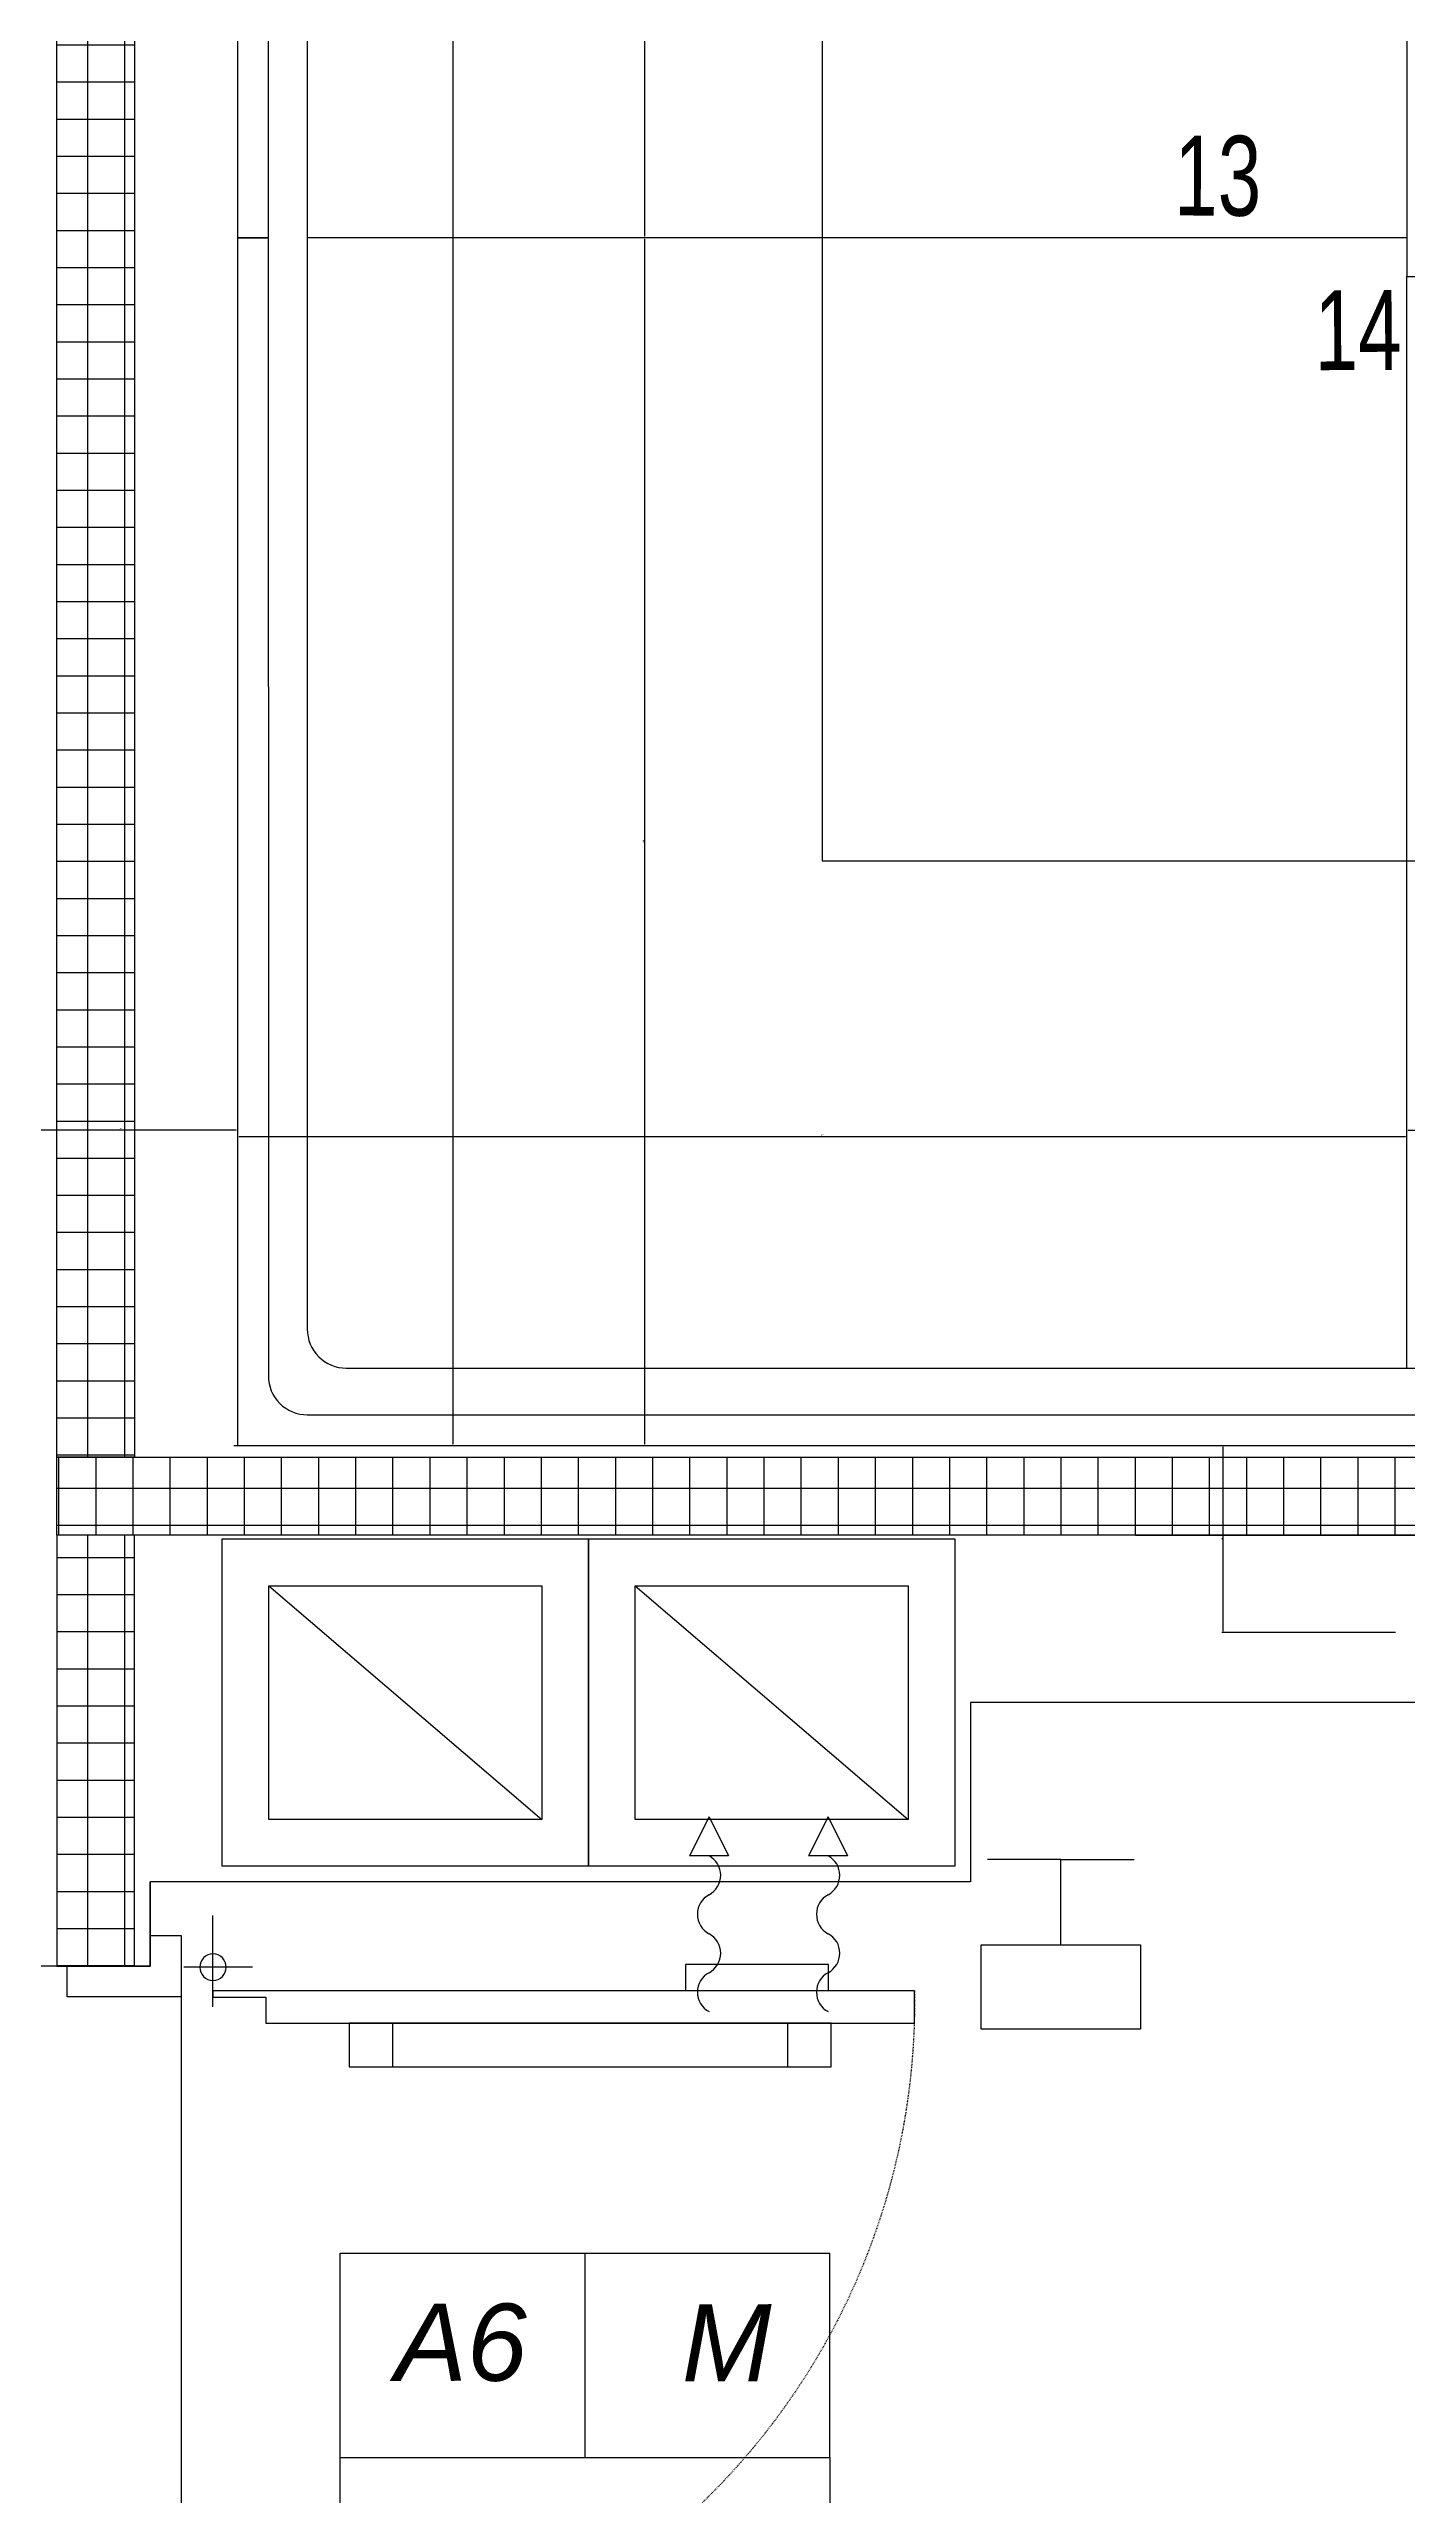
# Model space of a CAD drawing. Header units: millimetres. Extents: x -3782782348 to 131293, y -36553 to 57271.
# Drawn here: x 92375.6 to 92549.8, y -18561.8 to -18247.8 of the extents above; entities that cross this region are included whole.
import ezdxf

# ---------------------------------------------------------------- set-up
doc = ezdxf.new("R2010")
doc.units = ezdxf.units.MM
doc.header["$LTSCALE"] = 0.01
doc.linetypes.add('ACAD_ISO03W100', pattern=[30, 12, -18])
doc.layers.get('Defpoints').update_dxf_attribs({"color": 253})
for name, color, linetype in [('MR_MURATURA REI 90', 255, 'Continuous'), ('X_cavedi', 1, 'Continuous'), ('X_MURI', 8, 'Continuous'), ('X_Numerazione camere', 8, 'Continuous'), ('X_Porte interne', 8, 'Continuous'), ('X_quote 1', 253, 'Continuous'), ('X_Serramenti Int', 8, 'Continuous'), ('X_SIGLE ABACO', 1, 'Continuous'), ('X_TESTI', 253, 'Continuous')]:
    doc.layers.add(name, color=color, linetype=linetype)
doc.layers.add('VVF-SIMBOLI', color=7, linetype='Continuous', true_color=0xe60000)
doc.layers.add('X_SCALE', color=1, linetype='Continuous', lineweight=25)
doc.styles.add('nomi', font='arial.ttf')
doc.styles.add('QUOTE', font='simplex.shx', dxfattribs={"width": 0.7})
doc.styles.get("Standard").update_dxf_attribs({"font": 'arial.ttf'})
doc.dimstyles.get("Standard").update_dxf_attribs({"dimscale": 0, "dimtxt": 0.18, "dimasz": 0.18, "dimexe": 0.18, "dimexo": 0.0625, "dimgap": 0.09, "dimtad": 1, "dimdec": 0, "dimzin": 0, "dimdsep": 46, "dimtxsty": 'Standard', "dimcen": 0.09, "dimclrd": 256, "dimclre": 256, "dimclrt": 5, "dimadec": 0, "dimazin": 0, "dimtfac": 1, "dimtdec": 0, "dimtix": 1, "dimtofl": 0, "dimtmove": 2, "dimatfit": 3, "dimfxl": 1, "dimtolj": 1, "dimtzin": 0, "dimarcsym": 0})

# ---------------------------------------------------------------- blocks, each defined once
blk = doc.blocks.new('*D150')
at = {"layer": 'Defpoints', "color": 0, "transparency": 16777216}
for p in [(92422.7, -18027.06, 0), (92417.45, -18427.06, 0), (92427.38, -18427.06, 0)]:
    blk.add_point(p, dxfattribs=at)
at = {"layer": 'X_quote 1', "lineweight": -2, "transparency": 16777216}
blk.add_line((92427.38, -18027.24, 0), (92427.38, -18426.88, 0), dxfattribs=at)
at = {"layer": 'X_quote 1', "transparency": 16777216}
for points in [[(92427.35, -18027.24, 0), (92427.41, -18027.24, 0), (92427.38, -18027.06, 0)], [(92427.35, -18426.88, 0), (92427.41, -18426.88, 0), (92427.38, -18427.06, 0)]]:
    blk.add_solid(points, dxfattribs=at)
at = {"layer": 'X_quote 1', "color": 5, "transparency": 16777216, "insert": (92427.19, -18227.06, 0), "char_height": 0.18, "attachment_point": 5, "rotation": 90}
blk.add_mtext('\\A1;400', dxfattribs=at)
blk = doc.blocks.new('*D151')
at = {"layer": 'Defpoints', "color": 0, "transparency": 16777216}
for p in [(92399.78, -18353.22, 0), (92549.78, -18353.22, 0), (92549.78, -18387.42, 0)]:
    blk.add_point(p, dxfattribs=at)
at = {"layer": 'X_quote 1', "lineweight": -2, "transparency": 16777216}
blk.add_line((92399.96, -18387.42, 0), (92549.6, -18387.42, 0), dxfattribs=at)
at = {"layer": 'X_quote 1', "transparency": 16777216}
for points in [[(92399.96, -18387.39, 0), (92399.96, -18387.45, 0), (92399.78, -18387.42, 0)], [(92549.6, -18387.39, 0), (92549.6, -18387.45, 0), (92549.78, -18387.42, 0)]]:
    blk.add_solid(points, dxfattribs=at)
at = {"layer": 'X_quote 1', "color": 5, "transparency": 16777216, "insert": (92474.78, -18387.23, 0), "char_height": 0.18, "attachment_point": 5}
blk.add_mtext('\\A1;150', dxfattribs=at)
blk = doc.blocks.new('*D291')
at = {"layer": 'Defpoints', "color": 0, "transparency": 16777216}
for p in [(92549.78, -18352.03, 0), (92819.78, -18352.03, 0), (92819.78, -18386.6, 0)]:
    blk.add_point(p, dxfattribs=at)
at = {"layer": 'X_quote 1', "lineweight": -2, "transparency": 16777216}
blk.add_line((92549.96, -18386.6, 0), (92819.6, -18386.6, 0), dxfattribs=at)
at = {"layer": 'X_quote 1', "transparency": 16777216}
for points in [[(92549.96, -18386.57, 0), (92549.96, -18386.63, 0), (92549.78, -18386.6, 0)], [(92819.6, -18386.57, 0), (92819.6, -18386.63, 0), (92819.78, -18386.6, 0)]]:
    blk.add_solid(points, dxfattribs=at)
at = {"layer": 'X_quote 1', "color": 5, "transparency": 16777216, "insert": (92684.78, -18386.42, 0), "char_height": 0.18, "attachment_point": 5}
blk.add_mtext('\\A1;270', dxfattribs=at)
blk = doc.blocks.new('*D344')
at = {"layer": 'Defpoints', "color": 0, "transparency": 16777216}
for p in [(92369.78, -18386.6, 0), (92369.78, -18386.6, 0), (92399.78, -18386.6, 0)]:
    blk.add_point(p, dxfattribs=at)
at = {"layer": 'X_quote 1', "lineweight": -2, "transparency": 16777216}
blk.add_line((92399.6, -18386.6, 0), (92369.96, -18386.6, 0), dxfattribs=at)
at = {"layer": 'X_quote 1', "transparency": 16777216}
for points in [[(92369.96, -18386.57, 0), (92369.96, -18386.63, 0), (92369.78, -18386.6, 0)], [(92399.6, -18386.57, 0), (92399.6, -18386.63, 0), (92399.78, -18386.6, 0)]]:
    blk.add_solid(points, dxfattribs=at)
at = {"layer": 'X_quote 1', "color": 5, "transparency": 16777216, "insert": (92384.78, -18386.42, 0), "char_height": 0.18, "attachment_point": 5}
blk.add_mtext('\\A1;30', dxfattribs=at)
blk = doc.blocks.new('*D187')
at = {"layer": 'Defpoints', "color": 0, "transparency": 16777216}
for p in [(92465.2, -18182.06, 0), (92451.99, -18272.06, 0), (92451.99, -18272.06, 0)]:
    blk.add_point(p, dxfattribs=at)
at = {"layer": 'X_quote 1', "lineweight": -2, "transparency": 16777216}
blk.add_line((92451.99, -18182.24, 0), (92451.99, -18271.88, 0), dxfattribs=at)
at = {"layer": 'X_quote 1', "transparency": 16777216}
for points in [[(92451.96, -18182.24, 0), (92452.02, -18182.24, 0), (92451.99, -18182.06, 0)], [(92451.96, -18271.88, 0), (92452.02, -18271.88, 0), (92451.99, -18272.06, 0)]]:
    blk.add_solid(points, dxfattribs=at)
at = {"layer": 'X_quote 1', "color": 5, "transparency": 16777216, "insert": (92451.81, -18227.06, 0), "char_height": 0.18, "attachment_point": 5, "rotation": 90}
blk.add_mtext('\\A1;90', dxfattribs=at)
blk = doc.blocks.new('*D188')
at = {"layer": 'Defpoints', "color": 0, "transparency": 16777216}
for p in [(92451.99, -18272.06, 0), (92451.99, -18427.06, 0), (92451.99, -18427.06, 0)]:
    blk.add_point(p, dxfattribs=at)
at = {"layer": 'X_quote 1', "lineweight": -2, "transparency": 16777216}
blk.add_line((92451.99, -18272.24, 0), (92451.99, -18426.88, 0), dxfattribs=at)
at = {"layer": 'X_quote 1', "transparency": 16777216}
for points in [[(92451.96, -18272.24, 0), (92452.02, -18272.24, 0), (92451.99, -18272.06, 0)], [(92451.96, -18426.88, 0), (92452.02, -18426.88, 0), (92451.99, -18427.06, 0)]]:
    blk.add_solid(points, dxfattribs=at)
at = {"layer": 'X_quote 1', "color": 5, "transparency": 16777216, "insert": (92451.81, -18349.56, 0), "char_height": 0.18, "attachment_point": 5, "rotation": 90}
blk.add_mtext('\\A1;155', dxfattribs=at)
blk = doc.blocks.new('porta 180 specc')
for p, q in [((-4.07, 88.76), (-4.07, 100.46)), ((0, 97.9), (0, 90.03)), ((3.98, 97.9), (0, 97.9)), ((-83.02, 90.79), (-83.02, 94.18)), ((-83.02, 94.18), (-64.68, 94.18)), ((-64.68, 94.18), (-64.68, 90.79)), ((-9.14, 93.84), (-0.32, 93.84)), ((14.62, 93.97), (3.98, 93.97)), ((14.62, 90.03), (14.62, 93.97)), ((-94.07, 90.01), (-94.07, 90.79)), ((-94.07, 90.79), (-4.07, 90.79)), ((-94.07, 86.65), (-94.07, 90.01)), ((-94.07, 90.01), (-94.07, 90.01)), ((-4.07, 90.01), (-10.85, 90.01)), ((-10.85, 90.01), (-10.85, 86.65)), ((-4.07, 90.79), (-4.07, 90.01)), ((0, 90.03), (14.62, 90.03)), ((0, 89.97), (0, -89.97)), ((-10.85, 86.65), (-94.07, 86.65)), ((-83.4, 81.03), (-83.4, 86.65)), ((-83.4, 86.65), (-77.77, 86.65)), ((-83.4, 81.03), (-83.4, 86.65)), ((-83.4, 86.65), (-21.52, 86.65)), ((-77.77, 86.65), (-77.77, 81.03)), ((-27.15, 81.03), (-27.15, 86.65)), ((-27.15, 86.65), (-21.52, 86.65)), ((-21.52, 86.65), (-21.52, 81.03)), ((-21.52, 86.65), (-21.52, 81.03)), ((-77.77, 81.03), (-83.4, 81.03)), ((-21.52, 81.03), (-83.4, 81.03)), ((-21.52, 81.03), (-27.15, 81.03)), ((71.32, 0), (-117.31, 0)), ((-77.77, -80.97), (-83.4, -80.97)), ((-83.4, -80.97), (-83.4, -86.6)), ((-21.52, -80.97), (-83.4, -80.97)), ((-83.4, -80.97), (-83.4, -86.6)), ((-77.77, -86.6), (-77.77, -80.97)), ((-21.52, -80.97), (-27.15, -80.97)), ((-27.15, -80.97), (-27.15, -86.6)), ((-21.52, -80.97), (-21.52, -86.6)), ((-10.85, -86.6), (-94.07, -86.6)), ((-94.07, -86.6), (-94.07, -89.96)), ((-83.4, -86.6), (-77.77, -86.6)), ((-83.4, -86.6), (-21.52, -86.6)), ((-27.15, -86.6), (-21.52, -86.6)), ((-10.85, -89.96), (-10.85, -86.6)), ((-94.07, -89.96), (-94.07, -89.96)), ((-94.07, -89.96), (-94.07, -90.74)), ((-94.07, -90.74), (-4.07, -90.74)), ((-83.02, -90.74), (-83.02, -94.13)), ((-64.68, -94.13), (-64.68, -90.74)), ((-4.07, -89.96), (-10.85, -89.96)), ((0, -97.85), (0, -89.97)), ((0, -89.97), (14.62, -89.97)), ((14.62, -89.97), (14.62, -93.91)), ((-83.02, -94.13), (-64.68, -94.13)), ((-9.14, -93.78), (1.01, -93.78)), ((14.62, -93.91), (3.98, -93.91)), ((3.98, -97.85), (0, -97.85))]:
    blk.add_line(p, q)
blk.add_lwpolyline([(-4.07, -90.74), (-4.07, -89.96)])
for centre in [(-4.07, 93.84), (-4.07, -93.78)]:
    blk.add_circle(centre, 1.7)
at = {"linetype": 'ACAD_ISO03W100', "ltscale": 0.5}
for centre, start, end in [((-4.66, 89.37), 179.0905, 272.3307), ((-4.66, -89.32), 87.6693, 180.9095)]:
    blk.add_arc(centre, 89.42, start, end, dxfattribs=at)
blk = doc.blocks.new('*D143')
at = {"layer": 'Defpoints', "color": 0, "transparency": 16777216}
for p in [(92526.22, -18427.06, 0), (92526.22, -18427.06, 0), (92548.37, -18451.06, 0)]:
    blk.add_point(p, dxfattribs=at)
at = {"layer": 'X_quote 1', "lineweight": -2, "transparency": 16777216}
for p, q in [((92526.22, -18450.88, 0), (92526.22, -18427.24, 0)), ((92526.28, -18427.06, 0), (92526.4, -18427.06, 0)), ((92548.31, -18451.06, 0), (92526.04, -18451.06, 0))]:
    blk.add_line(p, q, dxfattribs=at)
at = {"layer": 'X_quote 1', "transparency": 16777216}
for points in [[(92526.19, -18427.24, 0), (92526.25, -18427.24, 0), (92526.22, -18427.06, 0)], [(92526.19, -18450.88, 0), (92526.25, -18450.88, 0), (92526.22, -18451.06, 0)]]:
    blk.add_solid(points, dxfattribs=at)
at = {"layer": 'X_quote 1', "color": 5, "transparency": 16777216, "insert": (92526.04, -18439.06, 0), "char_height": 0.18, "attachment_point": 5, "rotation": 90}
blk.add_mtext('\\A1;24', dxfattribs=at)
blk = doc.blocks.new('calamita')
at = {"layer": 'X_Numerazione camere', "color": 1}
for p, q in [((-4235.92, 55103.09), (-4235.92, 55092.11)), ((-4235.92, 55092.11), (-4245.33, 55092.11)), ((-4235.92, 55092.11), (-4226.5, 55092.11))]:
    blk.add_line(p, q, dxfattribs=at)
blk.add_lwpolyline([(-4225.71, 55113.88), (-4246.13, 55113.88), (-4246.13, 55103.09), (-4225.71, 55103.09)], close=True, dxfattribs=at)

msp = doc.modelspace()

# ---------------------------------------------------------------- hatches: boundary and pattern name
at = {"layer": 'MR_MURATURA REI 90'}
h = msp.add_hatch(dxfattribs=at)
h.set_pattern_fill('NET', color=256, scale=1.5, angle=90, style=0)
h.set_pattern_definition([(90, (122622.4077, -14080.122), (-4.7625, 3e-16), []), (180, (122622.4077, -14080.122), (-6e-16, -4.7625), [])])
h.paths.add_polyline_path([(92376.56, -18014.91), (92386.56, -18014.91), (92386.56, -18428.56), (92376.56, -18428.56)])
h = msp.add_hatch(dxfattribs=at)
h.set_pattern_fill('NET', color=256, scale=1.5, style=0)
h.set_pattern_definition([(0, (96725, -48674.4036), (0, 4.7625), []), (90, (96725, -48674.4036), (-4.7625, 3e-16), [])])
h.paths.add_polyline_path([(92705.8, -18428.56), (92705.8, -18438.56), (92376.56, -18438.56), (92376.56, -18428.56)])
h = msp.add_hatch(dxfattribs=at)
h.set_pattern_fill('NET', color=256, scale=1.5, angle=90, style=0)
h.set_pattern_definition([(270, (122622.4077, -22765.7733), (-4.7625, -3e-16), []), (180, (122622.4077, -22765.7733), (-6e-16, 4.7625), [])])
h.paths.add_polyline_path([(92376.56, -18493.89), (92386.56, -18493.89), (92386.56, -18438.56), (92376.56, -18438.56)])

# ---------------------------------------------------------------- linework, layer by layer
msp.add_line((92686.3, -18438.63, 0), (92514.95, -18438.63, 0), dxfattribs=at)
at = {"layer": 'MR_MURATURA REI 90', "elevation": 0}
for points in [[(92376.56, -18014.91), (92376.56, -18014.91), (92386.56, -18014.91), (92386.56, -18428.56), (92376.56, -18428.56), (92376.56, -18014.91)], [(92705.8, -18428.56), (92705.8, -18428.56), (92705.8, -18438.56), (92376.56, -18438.56), (92376.56, -18428.56), (92705.8, -18428.56)], [(92376.56, -18493.89), (92376.56, -18493.89), (92386.56, -18493.89), (92386.56, -18438.56), (92376.56, -18438.56), (92376.56, -18493.89)]]:
    msp.add_lwpolyline(points, dxfattribs=at)
at = {"layer": 'VVF-SIMBOLI'}
for p, q in [((92460.25, -18474.72, 0), (92457.75, -18479.72, 0)), ((92460.25, -18474.72, 0), (92462.75, -18479.72, 0)), ((92475.53, -18474.72, 0), (92473.03, -18479.72, 0)), ((92475.53, -18474.72, 0), (92478.03, -18479.72, 0)), ((92462.75, -18479.72, 0), (92457.75, -18479.72, 0)), ((92478.03, -18479.72, 0), (92473.03, -18479.72, 0))]:
    msp.add_line(p, q, dxfattribs=at)
for centre, start, end in [((92458.92, -18482.22, 0), 298.0725, 61.9275), ((92474.2, -18482.22, 0), 298.0725, 61.9275), ((92461.59, -18487.22, 0), 118.0725, 241.9275), ((92476.87, -18487.22, 0), 118.0725, 241.9275), ((92458.92, -18492.22, 0), 298.0725, 61.9275), ((92474.2, -18492.22, 0), 298.0725, 61.9275), ((92461.59, -18497.22, 0), 118.0725, 241.9275), ((92476.87, -18497.22, 0), 118.0725, 241.9275)]:
    msp.add_arc(centre, 2.83, start, end, dxfattribs=at)
at = {"layer": 'X_cavedi', "ltscale": 30}
for p, q in [((92403.78, -18445.06, 0), (92438.78, -18475.06, 0)), ((92450.78, -18445.06, 0), (92485.78, -18475.06, 0))]:
    msp.add_line(p, q, dxfattribs=at)
at = {"layer": 'X_cavedi', "ltscale": 30, "elevation": 0}
for points in [[(92397.78, -18481.06), (92397.78, -18439.06), (92444.78, -18439.06), (92444.78, -18481.06)], [(92444.78, -18481.06), (92444.78, -18439.06), (92491.78, -18439.06), (92491.78, -18481.06)], [(92403.78, -18475.06), (92403.78, -18445.06), (92438.78, -18445.06), (92438.78, -18475.06)], [(92450.78, -18475.06), (92450.78, -18445.06), (92485.78, -18445.06), (92485.78, -18475.06)]]:
    msp.add_lwpolyline(points, close=True, dxfattribs=at)
at = {"layer": 'X_MURI', "ltscale": 30}
msp.add_line((92388.56, -18493.89, 0), (92374.56, -18493.89, 0), dxfattribs=at)
at = {"layer": 'X_MURI', "ltscale": 30, "elevation": 0}
for points in [[(92399.78, -18427.06), (92399.78, -18027.06), (92855.08, -18027.06)], [(92399.78, -18427.06), (92399.78, -18027.06), (92855.08, -18027.06)], [(92399.28, -18427.06), (92870.71, -18427.06), (92870.71, -18447.05), (92880.71, -18447.05), (92880.71, -18460.04), (92493.78, -18460.04), (92493.78, -18483.06), (92388.56, -18483.06), (92388.56, -18493.89)]]:
    msp.add_lwpolyline(points, dxfattribs=at)
at = {"layer": 'X_MURI', "elevation": 0}
msp.add_lwpolyline([(92388.56, -18493.89), (92388.56, -18483.06)], dxfattribs=at)
at = {"layer": 'X_SCALE', "ltscale": 0.5}
for p, q in [((92403.7, -18238.74, 0), (92403.71, -18418.13, 0)), ((92408.7, -18237.51, 0), (92408.71, -18412.13, 0)), ((92403.7, -18272.06, 0), (92399.78, -18272.06, 0)), ((92399.78, -18272.06, 0), (92403.7, -18272.06, 0)), ((92399.78, -18272.06, 0), (92403.7, -18272.06, 0)), ((92399.78, -18272.06, 0), (92403.7, -18272.06, 0)), ((92403.7, -18272.06, 0), (92399.78, -18272.06, 0)), ((92403.7, -18272.06, 0), (92399.78, -18272.06, 0)), ((92403.7, -18272.06, 0), (92399.78, -18272.06, 0)), ((92403.7, -18272.06, 0), (92399.78, -18272.06, 0)), ((92403.7, -18272.06, 0), (92399.78, -18272.06, 0)), ((92403.7, -18272.06, 0), (92399.78, -18272.06, 0)), ((92549.78, -18272.06, 0), (92408.7, -18272.06, 0)), ((92549.78, -18417.13, 0), (92549.78, -18277.06, 0)), ((92413.71, -18417.13, 0), (92585.08, -18417.13, 0)), ((92408.71, -18423.13, 0), (92606.45, -18423.13, 0))]:
    msp.add_line(p, q, dxfattribs=at)
at = {"layer": 'X_SCALE', "ltscale": 0.5, "elevation": 0}
for points in [[(92599.01, -18102.03), (92474.76, -18102.03), (92474.76, -18352.03), (92819.78, -18352.03)], [(92629.02, -18177.06), (92549.78, -18177.06), (92549.78, -18277.06), (92819.78, -18277.06), (92819.78, -18277.06), (92819.78, -18277.06)], [(92403.7, -18272.06), (92399.78, -18272.06)]]:
    msp.add_lwpolyline(points, dxfattribs=at)
at = {"layer": 'X_SCALE', "ltscale": 0.5}
for centre in [(92413.71, -18412.13, 0), (92408.71, -18418.13, 0)]:
    msp.add_arc(centre, 5, 180.0003, 270.0004, dxfattribs=at)
at = {"layer": 'X_SIGLE ABACO'}
for p, q in [((92444.34, -18556.93, 0), (92444.34, -18530.72, 0)), ((92444.34, -18556.93, 0), (92444.34, -18530.72, 0)), ((92475.73, -18556.93, 0), (92475.73, -18530.72, 0)), ((92475.73, -18556.93, 0), (92475.73, -18530.72, 0)), ((92412.94, -18556.93, 0), (92475.73, -18556.93, 0))]:
    msp.add_line(p, q, dxfattribs=at)
at = {"layer": 'X_SIGLE ABACO', "elevation": 0}
msp.add_lwpolyline([(92475.73, -18556.93), (92475.73, -18582.72), (92412.94, -18582.72), (92412.94, -18530.72), (92475.73, -18530.72)], dxfattribs=at)

# ---------------------------------------------------------------- block references
at = {"layer": 'X_Porte interne', "xscale": -1, "rotation": 180}
msp.add_blockref('calamita', (96741.3, 36611.93, 0), dxfattribs=at)
at = {"layer": 'X_Serramenti Int', "xscale": -1}
msp.add_blockref('porta 180 specc', (92392.54, -18587.85, 0), dxfattribs=at)

# ---------------------------------------------------------------- texts
at = {"layer": 'X_SIGLE ABACO', "color": 251, "char_height": 11.55, "width": 115.5, "attachment_point": 6, "rotation": 0.0479, "style": 'nomi'}
for s, insert in [('{\\fArial|b0|i1|c0|p34;\\H0.8573x;A6}', (92436.88, -18542.21, 0)), ('{\\fArial|b0|i1|c0|p34;\\H0.8573x;M}', (92468.28, -18542.21, 0))]:
    msp.add_mtext(s, dxfattribs=dict(at, insert=insert))
at = {"layer": 'X_TESTI', "char_height": 0.9412, "width": 112.266, "style": 'QUOTE'}
for s, insert, attachment_point, rotation in [('{\\fArial|b0|i0|c0|p34;\\H10.9x;13}', (92531.08, -18269.4, 0), 9, 359.7198), ('{\\fArial|b0|i0|c0|p34;\\H10.9x;14}', (92537.96, -18289.07, 0), 7, 0.2802)]:
    msp.add_mtext(s, dxfattribs=dict(at, insert=insert, attachment_point=attachment_point, rotation=rotation))

# ---------------------------------------------------------------- dimensions: what is measured, and where the dimension line sits
at = {"layer": 'X_quote 1'}
for base, p1, p2, override, picture, middle in [((92427.38, -18427.06, 0), (92422.7, -18027.06, 0), (92417.45, -18427.06, 0), {"dimscale": 1, "dimse1": 1, "dimse2": 1}, '*D150', (92427.19, -18227.06, 0)), ((92451.99, -18272.06, 0), (92465.2, -18182.06, 0), (92451.99, -18272.06, 0), {"dimscale": 1, "dimse1": 1, "dimse2": 1}, '*D187', (92451.81, -18227.06, 0)), ((92451.99, -18427.06, 0), (92451.99, -18272.06, 0), (92451.99, -18427.06, 0), {"dimscale": 1, "dimse1": 1, "dimse2": 1}, '*D188', (92451.81, -18349.56, 0)), ((92526.22, -18427.06, 0), (92548.37, -18451.06, 0), (92526.22, -18427.06, 0), {"dimscale": 1}, '*D143', (92526.04, -18439.06, 0))]:
    dim = msp.add_linear_dim(base=base, p1=p1, p2=p2, angle=90, dimstyle='Standard', override=override, dxfattribs=at)
    dim.commit()
    dim.dimension.update_dxf_attribs({"geometry": picture, "text_midpoint": middle})
for base, p1, p2, picture, middle in [((92819.78, -18386.6, 0), (92549.78, -18352.03, 0), (92819.78, -18352.03, 0), '*D291', (92684.78, -18386.42, 0)), ((92549.78, -18387.42, 0), (92399.78, -18353.22, 0), (92549.78, -18353.22, 0), '*D151', (92474.78, -18387.23, 0)), ((92369.78, -18386.6, 0), (92399.78, -18386.6, 0), (92369.78, -18386.6, 0), '*D344', (92384.78, -18386.42, 0))]:
    dim = msp.add_linear_dim(base=base, p1=p1, p2=p2, dimstyle='Standard', override={"dimscale": 1, "dimse1": 1, "dimse2": 1}, dxfattribs=at)
    dim.commit()
    dim.dimension.update_dxf_attribs({"geometry": picture, "text_midpoint": middle})

doc.saveas('drawing.dxf')
